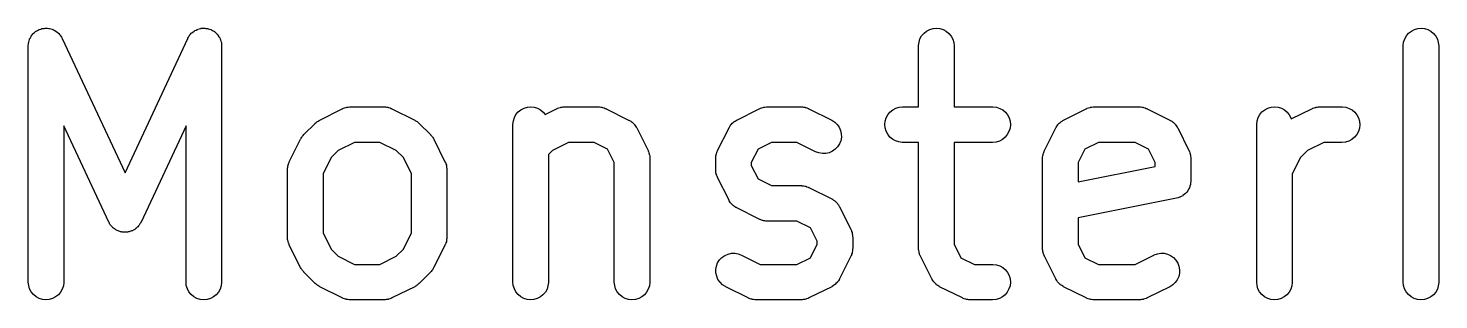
# Model space of a CAD drawing. Extents: x 107.4 to 137.1, y -83.6 to -60.4.
# Drawn here: x 110.44 to 116.4, y -79.27 to -78.12 of the extents above; entities that cross this region are included whole.
import ezdxf

# ---------------------------------------------------------------- set-up
doc = ezdxf.new("R2010")
doc.units = 0
doc.header["$MEASUREMENT"] = 0
doc.layers.add('BLACK', color=7, linetype='CONTINUOUS')

msp = doc.modelspace()

# ---------------------------------------------------------------- linework, layer by layer
at = {"layer": 'BLACK', "linetype": 'CONTINUOUS'}
for p, q in [((110.462, -78.1388), (110.466, -78.1353)), ((110.466, -78.1353), (110.47, -78.1316)), ((110.47, -78.1316), (110.472, -78.1307)), ((110.472, -78.1307), (110.473, -78.1296)), ((110.473, -78.1296), (110.478, -78.127)), ((110.478, -78.127), (110.483, -78.1242)), ((110.483, -78.1242), (110.485, -78.1236)), ((110.485, -78.1236), (110.486, -78.1228)), ((110.486, -78.1228), (110.492, -78.1213)), ((110.492, -78.1213), (110.497, -78.1194)), ((110.497, -78.1194), (110.499, -78.1192)), ((110.499, -78.1192), (110.5, -78.1187)), ((110.5, -78.1187), (110.506, -78.1182)), ((110.506, -78.1182), (110.511, -78.1174)), ((110.511, -78.1174), (110.513, -78.1175)), ((110.513, -78.1175), (110.515, -78.1174)), ((110.515, -78.1174), (110.52, -78.118)), ((110.52, -78.118), (110.526, -78.1183)), ((110.526, -78.1183), (110.528, -78.1187)), ((110.528, -78.1187), (110.529, -78.1189)), ((110.529, -78.1189), (110.535, -78.1206)), ((110.535, -78.1206), (110.54, -78.122)), ((110.54, -78.122), (110.542, -78.1227)), ((110.542, -78.1227), (110.543, -78.1232)), ((110.543, -78.1232), (110.548, -78.1259)), ((110.548, -78.1259), (110.553, -78.1284)), ((110.553, -78.1284), (110.555, -78.1294)), ((110.555, -78.1294), (110.556, -78.1302)), ((110.556, -78.1302), (110.561, -78.1338)), ((110.561, -78.1338), (110.565, -78.1372)), ((111.131, -78.1365), (111.136, -78.1331)), ((111.136, -78.1331), (111.14, -78.1296)), ((111.14, -78.1296), (111.141, -78.1288)), ((111.141, -78.1288), (111.143, -78.1278)), ((111.143, -78.1278), (111.148, -78.1254)), ((111.148, -78.1254), (111.153, -78.1228)), ((111.153, -78.1228), (111.155, -78.1224)), ((111.155, -78.1224), (111.156, -78.1216)), ((111.156, -78.1216), (111.162, -78.1203)), ((111.162, -78.1203), (111.167, -78.1187)), ((111.167, -78.1187), (111.169, -78.1186)), ((111.169, -78.1186), (111.17, -78.1181)), ((111.17, -78.1181), (111.176, -78.1179)), ((111.176, -78.1179), (111.181, -78.1174)), ((111.181, -78.1174), (111.183, -78.1176)), ((111.183, -78.1176), (111.185, -78.1175)), ((111.185, -78.1175), (111.19, -78.1183)), ((111.19, -78.1183), (111.196, -78.1189)), ((111.196, -78.1189), (111.198, -78.1194)), ((111.198, -78.1194), (111.199, -78.1197)), ((111.199, -78.1197), (111.205, -78.1216)), ((111.205, -78.1216), (111.21, -78.1232)), ((111.21, -78.1232), (111.212, -78.1241)), ((111.212, -78.1241), (111.213, -78.1246)), ((111.213, -78.1246), (111.218, -78.1275)), ((111.218, -78.1275), (111.223, -78.1302)), ((111.223, -78.1302), (111.224, -78.1313)), ((111.224, -78.1313), (111.226, -78.1322)), ((111.226, -78.1322), (111.23, -78.136)), ((114.224, -78.1388), (114.235, -78.1296)), ((114.235, -78.1296), (114.248, -78.1228)), ((114.248, -78.1228), (114.262, -78.1187)), ((114.262, -78.1187), (114.277, -78.1174)), ((114.277, -78.1174), (114.291, -78.1189)), ((114.291, -78.1189), (114.305, -78.1232)), ((114.305, -78.1232), (114.318, -78.1302)), ((114.318, -78.1302), (114.329, -78.1395)), ((116.271, -78.1388), (116.283, -78.1296)), ((116.283, -78.1296), (116.296, -78.1228)), ((116.296, -78.1228), (116.31, -78.1187)), ((116.31, -78.1187), (116.324, -78.1174)), ((116.324, -78.1174), (116.339, -78.1189)), ((116.339, -78.1189), (116.353, -78.1232)), ((116.353, -78.1232), (116.366, -78.1302)), ((116.366, -78.1302), (116.377, -78.1395)), ((110.439, -78.1913), (110.44, -78.1858)), ((110.439, -78.1924), (110.439, -78.1913)), ((110.439, -79.1924), (110.439, -78.1924)), ((110.44, -78.1802), (110.441, -78.1785)), ((110.44, -78.1858), (110.44, -78.1802)), ((110.441, -78.1768), (110.443, -78.1714)), ((110.441, -78.1785), (110.441, -78.1768)), ((110.443, -78.1714), (110.444, -78.166)), ((110.444, -78.166), (110.445, -78.1645)), ((110.445, -78.1628), (110.448, -78.1579)), ((110.445, -78.1645), (110.445, -78.1628)), ((110.448, -78.1579), (110.451, -78.1529)), ((110.451, -78.1529), (110.452, -78.1515)), ((110.452, -78.15), (110.456, -78.1457)), ((110.452, -78.1515), (110.452, -78.15)), ((110.456, -78.1457), (110.459, -78.1412)), ((110.459, -78.1412), (110.461, -78.1401)), ((110.461, -78.1401), (110.462, -78.1388)), ((110.565, -78.1372), (110.566, -78.1384)), ((110.566, -78.1384), (110.568, -78.1395)), ((110.568, -78.1395), (110.571, -78.1439)), ((110.571, -78.1439), (110.575, -78.1481)), ((110.575, -78.1481), (110.576, -78.1495)), ((110.576, -78.1495), (110.577, -78.1509)), ((110.577, -78.1509), (110.579, -78.1558)), ((110.579, -78.1558), (110.582, -78.1607)), ((110.582, -78.1607), (110.848, -78.7293)), ((110.848, -78.7293), (111.113, -78.1607)), ((111.113, -78.1597), (111.116, -78.1549)), ((111.113, -78.1607), (111.113, -78.1597)), ((111.116, -78.1549), (111.119, -78.15)), ((111.119, -78.15), (111.12, -78.1487)), ((111.12, -78.1487), (111.121, -78.1472)), ((111.121, -78.1472), (111.125, -78.1431)), ((111.125, -78.1431), (111.128, -78.1388)), ((111.128, -78.1388), (111.13, -78.1377)), ((111.13, -78.1377), (111.131, -78.1365)), ((111.23, -78.136), (111.234, -78.1395)), ((111.234, -78.1395), (111.235, -78.1409)), ((111.235, -78.1409), (111.237, -78.142)), ((111.237, -78.142), (111.24, -78.1465)), ((111.24, -78.1465), (111.243, -78.1509)), ((111.243, -78.1509), (111.244, -78.1524)), ((111.244, -78.1524), (111.245, -78.1538)), ((111.245, -78.1538), (111.248, -78.1589)), ((111.248, -78.1589), (111.25, -78.1638)), ((111.25, -78.1638), (111.251, -78.1654)), ((111.251, -78.1654), (111.252, -78.167)), ((111.252, -78.167), (111.253, -78.1724)), ((111.253, -78.1724), (111.255, -78.1778)), ((111.255, -78.1778), (111.255, -78.1795)), ((111.255, -78.1795), (111.255, -78.1812)), ((111.255, -78.1812), (111.255, -78.1868)), ((111.255, -78.1868), (111.256, -78.1924)), ((111.256, -78.1924), (111.256, -79.1924)), ((114.201, -78.1913), (114.203, -78.1768)), ((114.201, -78.1924), (114.201, -78.1913)), ((114.201, -78.4507), (114.201, -78.1924)), ((114.203, -78.1768), (114.207, -78.1628)), ((114.207, -78.1628), (114.214, -78.15)), ((114.214, -78.15), (114.224, -78.1388)), ((114.329, -78.1395), (114.339, -78.1509)), ((114.339, -78.1509), (114.346, -78.1638)), ((114.346, -78.1638), (114.35, -78.1778)), ((114.35, -78.1778), (114.351, -78.1924)), ((114.351, -78.1924), (114.351, -78.4507)), ((116.249, -78.1913), (116.25, -78.1768)), ((116.249, -78.1924), (116.249, -78.1913)), ((116.249, -79.1924), (116.249, -78.1924)), ((116.25, -78.1768), (116.255, -78.1628)), ((116.255, -78.1628), (116.262, -78.15)), ((116.262, -78.15), (116.271, -78.1388)), ((116.377, -78.1395), (116.386, -78.1509)), ((116.386, -78.1509), (116.393, -78.1638)), ((116.393, -78.1638), (116.397, -78.1778)), ((116.397, -78.1778), (116.399, -78.1924)), ((116.399, -78.1924), (116.399, -79.1924)), ((111.671, -78.5063), (111.766, -78.4586)), ((111.766, -78.4586), (111.767, -78.4582)), ((111.767, -78.4582), (111.769, -78.4574)), ((111.769, -78.4574), (111.771, -78.4564)), ((111.771, -78.4564), (111.776, -78.4549)), ((111.776, -78.4549), (111.781, -78.4531)), ((111.781, -78.4531), (111.783, -78.4528)), ((111.783, -78.4528), (111.785, -78.4521)), ((111.785, -78.4521), (111.791, -78.4516)), ((111.791, -78.4516), (111.796, -78.4508)), ((111.796, -78.4508), (111.798, -78.4509)), ((111.798, -78.4509), (111.8, -78.4507)), ((111.8, -78.4507), (111.943, -78.4507)), ((111.943, -78.4507), (111.944, -78.4507)), ((111.944, -78.4507), (111.946, -78.451)), ((111.946, -78.451), (111.948, -78.4509)), ((111.948, -78.4509), (111.953, -78.4518)), ((111.953, -78.4518), (111.958, -78.4524)), ((111.958, -78.4524), (111.961, -78.453)), ((111.961, -78.453), (111.963, -78.4534)), ((111.963, -78.4534), (111.968, -78.4552)), ((111.968, -78.4552), (111.972, -78.4568)), ((111.972, -78.4568), (111.974, -78.4578)), ((111.974, -78.4578), (111.976, -78.4586)), ((111.976, -78.4586), (112.072, -78.5063)), ((112.493, -78.4962), (112.5, -78.4833)), ((112.5, -78.4833), (112.509, -78.4721)), ((112.509, -78.4721), (112.521, -78.463)), ((112.521, -78.463), (112.534, -78.4562)), ((112.534, -78.4562), (112.548, -78.452)), ((112.548, -78.452), (112.562, -78.4507)), ((112.562, -78.4507), (112.577, -78.4522)), ((112.577, -78.4522), (112.591, -78.4566)), ((112.591, -78.4566), (112.604, -78.4635)), ((112.604, -78.4635), (112.615, -78.4729)), ((112.615, -78.4729), (112.623, -78.4827)), ((112.623, -78.4827), (112.671, -78.4586)), ((112.671, -78.4586), (112.672, -78.4582)), ((112.672, -78.4582), (112.674, -78.4574)), ((112.674, -78.4574), (112.676, -78.4564)), ((112.676, -78.4564), (112.681, -78.4549)), ((112.681, -78.4549), (112.686, -78.4531)), ((112.686, -78.4531), (112.688, -78.4528)), ((112.688, -78.4528), (112.69, -78.4521)), ((112.69, -78.4521), (112.695, -78.4516)), ((112.695, -78.4516), (112.7, -78.4508)), ((112.7, -78.4508), (112.703, -78.4509)), ((112.703, -78.4509), (112.705, -78.4507)), ((112.705, -78.4507), (112.848, -78.4507)), ((112.848, -78.4507), (112.849, -78.4507)), ((112.849, -78.4507), (112.851, -78.451)), ((112.851, -78.451), (112.853, -78.4509)), ((112.853, -78.4509), (112.858, -78.4518)), ((112.858, -78.4518), (112.863, -78.4524)), ((112.863, -78.4524), (112.865, -78.453)), ((112.865, -78.453), (112.867, -78.4534)), ((112.867, -78.4534), (112.872, -78.4552)), ((112.872, -78.4552), (112.877, -78.4568)), ((112.877, -78.4568), (112.879, -78.4578)), ((112.879, -78.4578), (112.881, -78.4586)), ((112.881, -78.4586), (112.976, -78.5063)), ((113.433, -78.5063), (113.528, -78.4586)), ((113.528, -78.4586), (113.529, -78.4582)), ((113.529, -78.4582), (113.531, -78.4574)), ((113.531, -78.4574), (113.533, -78.4564)), ((113.533, -78.4564), (113.538, -78.4549)), ((113.538, -78.4549), (113.543, -78.4531)), ((113.543, -78.4531), (113.545, -78.4528)), ((113.545, -78.4528), (113.547, -78.4521)), ((113.547, -78.4521), (113.552, -78.4516)), ((113.552, -78.4516), (113.558, -78.4508)), ((113.558, -78.4508), (113.56, -78.4509)), ((113.56, -78.4509), (113.562, -78.4507)), ((113.562, -78.4507), (113.705, -78.4507)), ((113.705, -78.4507), (113.706, -78.4507)), ((113.706, -78.4507), (113.708, -78.451)), ((113.708, -78.451), (113.71, -78.4509)), ((113.71, -78.4509), (113.715, -78.4518)), ((113.715, -78.4518), (113.72, -78.4524)), ((113.72, -78.4524), (113.722, -78.453)), ((113.722, -78.453), (113.725, -78.4534)), ((113.725, -78.4534), (113.729, -78.4552)), ((113.729, -78.4552), (113.734, -78.4568)), ((113.734, -78.4568), (113.736, -78.4578)), ((113.736, -78.4578), (113.738, -78.4586)), ((113.738, -78.4586), (113.834, -78.5063)), ((114.064, -78.4967), (114.071, -78.4838)), ((114.071, -78.4838), (114.08, -78.4725)), ((114.08, -78.4725), (114.092, -78.4632)), ((114.092, -78.4632), (114.105, -78.4564)), ((114.105, -78.4564), (114.119, -78.4521)), ((114.119, -78.4521), (114.133, -78.4507)), ((114.133, -78.4507), (114.201, -78.4507)), ((114.351, -78.4507), (114.514, -78.4507)), ((114.514, -78.4507), (114.515, -78.4507)), ((114.515, -78.4507), (114.53, -78.4524)), ((114.53, -78.4524), (114.544, -78.4568)), ((114.544, -78.4568), (114.557, -78.4638)), ((114.557, -78.4638), (114.568, -78.4732)), ((114.568, -78.4732), (114.577, -78.4846)), ((114.577, -78.4846), (114.584, -78.4976)), ((114.814, -78.5063), (114.909, -78.4586)), ((114.909, -78.4586), (114.91, -78.4582)), ((114.91, -78.4582), (114.912, -78.4574)), ((114.912, -78.4574), (114.914, -78.4564)), ((114.914, -78.4564), (114.919, -78.4549)), ((114.919, -78.4549), (114.924, -78.4531)), ((114.924, -78.4531), (114.926, -78.4528)), ((114.926, -78.4528), (114.928, -78.4521)), ((114.928, -78.4521), (114.933, -78.4516)), ((114.933, -78.4516), (114.938, -78.4508)), ((114.938, -78.4508), (114.941, -78.4509)), ((114.941, -78.4509), (114.943, -78.4507)), ((114.943, -78.4507), (115.133, -78.4507)), ((115.133, -78.4507), (115.134, -78.4507)), ((115.134, -78.4507), (115.137, -78.451)), ((115.137, -78.451), (115.139, -78.4509)), ((115.139, -78.4509), (115.144, -78.4518)), ((115.144, -78.4518), (115.149, -78.4524)), ((115.149, -78.4524), (115.151, -78.453)), ((115.151, -78.453), (115.153, -78.4534)), ((115.153, -78.4534), (115.158, -78.4552)), ((115.158, -78.4552), (115.163, -78.4568)), ((115.163, -78.4568), (115.165, -78.4578)), ((115.165, -78.4578), (115.167, -78.4586)), ((115.167, -78.4586), (115.262, -78.5063)), ((115.636, -78.4962), (115.643, -78.4833)), ((115.643, -78.4833), (115.652, -78.4721)), ((115.652, -78.4721), (115.664, -78.463)), ((115.664, -78.463), (115.677, -78.4562)), ((115.677, -78.4562), (115.691, -78.452)), ((115.691, -78.452), (115.705, -78.4507)), ((115.705, -78.4507), (115.72, -78.4522)), ((115.72, -78.4522), (115.734, -78.4566)), ((115.734, -78.4566), (115.747, -78.4635)), ((115.747, -78.4635), (115.758, -78.4729)), ((115.758, -78.4729), (115.767, -78.4842)), ((115.767, -78.4842), (115.774, -78.4971)), ((115.775, -78.5017), (115.862, -78.4586)), ((115.862, -78.4586), (115.863, -78.4582)), ((115.863, -78.4582), (115.865, -78.4574)), ((115.865, -78.4574), (115.867, -78.4564)), ((115.867, -78.4564), (115.872, -78.4549)), ((115.872, -78.4549), (115.876, -78.4531)), ((115.876, -78.4531), (115.879, -78.4528)), ((115.879, -78.4528), (115.881, -78.4521)), ((115.881, -78.4521), (115.886, -78.4516)), ((115.886, -78.4516), (115.891, -78.4508)), ((115.891, -78.4508), (115.893, -78.4509)), ((115.893, -78.4509), (115.895, -78.4507)), ((115.895, -78.4507), (115.99, -78.4507)), ((115.99, -78.4507), (115.992, -78.4507)), ((115.992, -78.4507), (116.006, -78.4524)), ((116.006, -78.4524), (116.02, -78.4568)), ((116.02, -78.4568), (116.033, -78.4638)), ((116.033, -78.4638), (116.044, -78.4732)), ((116.044, -78.4732), (116.053, -78.4846)), ((116.053, -78.4846), (116.06, -78.4976)), ((110.78, -78.9384), (110.589, -78.5304)), ((110.589, -78.5304), (110.589, -79.1924)), ((111.106, -78.5304), (110.916, -78.9384)), ((111.106, -79.1924), (111.106, -78.5304)), ((111.604, -78.5679), (111.652, -78.5203)), ((111.652, -78.5196), (111.656, -78.5169)), ((111.652, -78.5203), (111.652, -78.5196)), ((111.656, -78.5169), (111.659, -78.514)), ((111.659, -78.514), (111.661, -78.5124)), ((111.661, -78.5124), (111.664, -78.5104)), ((111.664, -78.5104), (111.668, -78.5085)), ((111.668, -78.5085), (111.671, -78.5063)), ((112.072, -78.5063), (112.073, -78.5067)), ((112.073, -78.5067), (112.076, -78.509)), ((112.076, -78.509), (112.08, -78.511)), ((112.08, -78.511), (112.082, -78.513)), ((112.082, -78.513), (112.085, -78.5147)), ((112.085, -78.5147), (112.088, -78.5176)), ((112.088, -78.5176), (112.091, -78.5203)), ((112.091, -78.5203), (112.139, -78.5679)), ((112.487, -78.5247), (112.489, -78.5101)), ((112.487, -78.5257), (112.487, -78.5247)), ((112.487, -79.1924), (112.487, -78.5257)), ((112.489, -78.5101), (112.493, -78.4962)), ((112.976, -78.5063), (112.977, -78.5067)), ((112.977, -78.5067), (112.979, -78.5076)), ((112.979, -78.5076), (112.98, -78.5083)), ((112.98, -78.5083), (112.985, -78.5116)), ((112.985, -78.5116), (112.99, -78.5147)), ((112.99, -78.5147), (112.991, -78.5158)), ((112.991, -78.5158), (112.992, -78.5168)), ((112.992, -78.5168), (112.996, -78.5209)), ((112.996, -78.5209), (113, -78.5249)), ((113, -78.5249), (113.001, -78.5262)), ((113.001, -78.5262), (113.002, -78.5274)), ((113.002, -78.5274), (113.005, -78.5322)), ((113.005, -78.5322), (113.008, -78.5369)), ((113.008, -78.5369), (113.009, -78.5384)), ((113.009, -78.5384), (113.01, -78.5398)), ((113.01, -78.5398), (113.058, -78.635)), ((113.352, -78.635), (113.4, -78.5398)), ((113.4, -78.5389), (113.401, -78.5375)), ((113.4, -78.5398), (113.4, -78.5389)), ((113.401, -78.5375), (113.402, -78.536)), ((113.402, -78.536), (113.405, -78.5314)), ((113.405, -78.5314), (113.408, -78.5266)), ((113.408, -78.5266), (113.409, -78.5254)), ((113.409, -78.5254), (113.41, -78.5241)), ((113.41, -78.5241), (113.414, -78.5202)), ((113.414, -78.5202), (113.418, -78.5161)), ((113.418, -78.5161), (113.42, -78.5152)), ((113.42, -78.5152), (113.421, -78.514)), ((113.421, -78.514), (113.426, -78.511)), ((113.426, -78.511), (113.43, -78.5078)), ((113.43, -78.5078), (113.432, -78.5071)), ((113.432, -78.5071), (113.433, -78.5063)), ((113.834, -78.5063), (113.834, -78.5067)), ((113.834, -78.5067), (113.847, -78.5147)), ((113.847, -78.5147), (113.857, -78.5249)), ((113.857, -78.5249), (113.866, -78.5369)), ((113.866, -78.5369), (113.871, -78.5504)), ((113.871, -78.5504), (113.874, -78.5647)), ((114.058, -78.5252), (114.06, -78.5106)), ((114.06, -78.5398), (114.058, -78.5252)), ((114.06, -78.5106), (114.064, -78.4967)), ((114.064, -78.5538), (114.06, -78.5398)), ((114.588, -78.5408), (114.583, -78.5548)), ((114.584, -78.4976), (114.588, -78.5117)), ((114.588, -78.5117), (114.589, -78.5262)), ((114.589, -78.5262), (114.588, -78.5408)), ((114.733, -78.635), (114.781, -78.5398)), ((114.781, -78.5389), (114.782, -78.5375)), ((114.781, -78.5398), (114.781, -78.5389)), ((114.782, -78.5375), (114.783, -78.536)), ((114.783, -78.536), (114.786, -78.5314)), ((114.786, -78.5314), (114.789, -78.5266)), ((114.789, -78.5266), (114.79, -78.5254)), ((114.79, -78.5254), (114.791, -78.5241)), ((114.791, -78.5241), (114.795, -78.5202)), ((114.795, -78.5202), (114.799, -78.5161)), ((114.799, -78.5161), (114.801, -78.5152)), ((114.801, -78.5152), (114.802, -78.514)), ((114.802, -78.514), (114.807, -78.511)), ((114.807, -78.511), (114.811, -78.5078)), ((114.811, -78.5078), (114.813, -78.5071)), ((114.813, -78.5071), (114.814, -78.5063)), ((115.262, -78.5063), (115.263, -78.5067)), ((115.263, -78.5067), (115.264, -78.5076)), ((115.264, -78.5076), (115.266, -78.5083)), ((115.266, -78.5083), (115.271, -78.5116)), ((115.271, -78.5116), (115.275, -78.5147)), ((115.275, -78.5147), (115.276, -78.5158)), ((115.276, -78.5158), (115.278, -78.5168)), ((115.278, -78.5168), (115.282, -78.5209)), ((115.282, -78.5209), (115.286, -78.5249)), ((115.286, -78.5249), (115.287, -78.5262)), ((115.287, -78.5262), (115.288, -78.5274)), ((115.288, -78.5274), (115.291, -78.5322)), ((115.291, -78.5322), (115.294, -78.5369)), ((115.294, -78.5369), (115.295, -78.5384)), ((115.295, -78.5384), (115.296, -78.5398)), ((115.296, -78.5398), (115.343, -78.635)), ((115.63, -78.5247), (115.631, -78.5101)), ((115.63, -78.5257), (115.63, -78.5247)), ((115.63, -79.1924), (115.63, -78.5257)), ((115.631, -78.5101), (115.636, -78.4962)), ((115.774, -78.4971), (115.775, -78.5017)), ((116.06, -78.4976), (116.064, -78.5117)), ((116.064, -78.5408), (116.06, -78.5548)), ((116.064, -78.5117), (116.065, -78.5262)), ((116.065, -78.5262), (116.064, -78.5408)), ((111.542, -78.6826), (111.59, -78.5874)), ((111.59, -78.5874), (111.591, -78.5865)), ((111.591, -78.5865), (111.593, -78.5829)), ((111.593, -78.5829), (111.595, -78.5792)), ((111.595, -78.5792), (111.597, -78.5768)), ((111.597, -78.5768), (111.598, -78.5742)), ((111.598, -78.5742), (111.601, -78.5712)), ((111.601, -78.5712), (111.604, -78.5679)), ((111.818, -78.6007), (111.749, -78.635)), ((111.925, -78.6007), (111.818, -78.6007)), ((111.994, -78.635), (111.925, -78.6007)), ((112.139, -78.5679), (112.139, -78.5687)), ((112.139, -78.5687), (112.142, -78.572)), ((112.142, -78.572), (112.145, -78.575)), ((112.145, -78.575), (112.147, -78.5777)), ((112.147, -78.5777), (112.149, -78.5801)), ((112.149, -78.5801), (112.151, -78.5838)), ((112.151, -78.5838), (112.153, -78.5874)), ((112.153, -78.5874), (112.2, -78.6826)), ((112.722, -78.6007), (112.654, -78.635)), ((112.83, -78.6007), (112.722, -78.6007)), ((112.887, -78.6292), (112.83, -78.6007)), ((113.58, -78.6007), (113.523, -78.6292)), ((113.687, -78.6007), (113.58, -78.6007)), ((113.766, -78.6404), (113.687, -78.6007)), ((113.867, -78.6073), (113.859, -78.6197)), ((113.872, -78.5937), (113.867, -78.6073)), ((113.875, -78.5793), (113.872, -78.5937)), ((113.874, -78.5647), (113.875, -78.5793)), ((114.071, -78.5668), (114.064, -78.5538)), ((114.08, -78.5782), (114.071, -78.5668)), ((114.091, -78.5876), (114.08, -78.5782)), ((114.104, -78.5946), (114.091, -78.5876)), ((114.118, -78.5991), (114.104, -78.5946)), ((114.132, -78.6007), (114.118, -78.5991)), ((114.133, -78.6007), (114.132, -78.6007)), ((114.201, -78.6007), (114.133, -78.6007)), ((114.201, -79.0495), (114.201, -78.6007)), ((114.514, -78.6007), (114.351, -78.6007)), ((114.351, -78.6007), (114.351, -79.0318)), ((114.529, -78.5993), (114.514, -78.6007)), ((114.543, -78.5951), (114.529, -78.5993)), ((114.556, -78.5882), (114.543, -78.5951)), ((114.567, -78.5789), (114.556, -78.5882)), ((114.576, -78.5677), (114.567, -78.5789)), ((114.583, -78.5548), (114.576, -78.5677)), ((114.961, -78.6007), (114.904, -78.6292)), ((115.116, -78.6007), (114.961, -78.6007)), ((115.173, -78.6292), (115.116, -78.6007)), ((115.913, -78.6007), (115.844, -78.635)), ((115.99, -78.6007), (115.913, -78.6007)), ((116.005, -78.5993), (115.99, -78.6007)), ((116.019, -78.5951), (116.005, -78.5993)), ((116.032, -78.5882), (116.019, -78.5951)), ((116.043, -78.5789), (116.032, -78.5882)), ((116.053, -78.5677), (116.043, -78.5789)), ((116.06, -78.5548), (116.053, -78.5677)), ((111.719, -78.6654), (111.685, -78.7339)), ((111.749, -78.635), (111.719, -78.6654)), ((112.024, -78.6654), (111.994, -78.635)), ((112.058, -78.7339), (112.024, -78.6654)), ((112.654, -78.635), (112.637, -78.652)), ((112.637, -78.652), (112.637, -79.1924)), ((112.915, -78.6863), (112.887, -78.6292)), ((113.058, -78.635), (113.058, -78.636)), ((113.058, -78.636), (113.059, -78.638)), ((113.059, -78.638), (113.06, -78.64)), ((113.06, -78.64), (113.061, -78.6449)), ((113.061, -78.6449), (113.063, -78.6497)), ((113.063, -78.6497), (113.063, -78.6519)), ((113.063, -78.6519), (113.064, -78.654)), ((113.064, -78.654), (113.065, -78.6591)), ((113.065, -78.6591), (113.065, -78.6642)), ((113.065, -78.6642), (113.065, -78.6664)), ((113.065, -78.6664), (113.065, -78.6686)), ((113.065, -78.6686), (113.065, -79.1924)), ((113.344, -78.6631), (113.345, -78.6581)), ((113.344, -78.6653), (113.344, -78.6631)), ((113.344, -78.6675), (113.344, -78.6653)), ((113.344, -78.6686), (113.344, -78.6675)), ((113.344, -78.7162), (113.344, -78.6686)), ((113.345, -78.6581), (113.346, -78.653)), ((113.346, -78.6509), (113.347, -78.6487)), ((113.346, -78.653), (113.346, -78.6509)), ((113.347, -78.6487), (113.349, -78.6439)), ((113.349, -78.6439), (113.35, -78.639)), ((113.35, -78.639), (113.351, -78.6371)), ((113.351, -78.6371), (113.352, -78.635)), ((113.523, -78.6292), (113.494, -78.6863)), ((113.78, -78.6457), (113.766, -78.6404)), ((113.795, -78.6481), (113.78, -78.6457)), ((113.809, -78.6478), (113.795, -78.6481)), ((113.823, -78.6446), (113.809, -78.6478)), ((113.837, -78.6387), (113.823, -78.6446)), ((113.849, -78.6302), (113.837, -78.6387)), ((113.859, -78.6197), (113.849, -78.6302)), ((114.725, -78.6631), (114.726, -78.6581)), ((114.725, -78.6653), (114.725, -78.6631)), ((114.725, -78.6675), (114.725, -78.6653)), ((114.725, -78.6686), (114.725, -78.6675)), ((114.725, -79.0495), (114.725, -78.6686)), ((114.726, -78.6581), (114.727, -78.653)), ((114.727, -78.6509), (114.728, -78.6487)), ((114.727, -78.653), (114.727, -78.6509)), ((114.728, -78.6487), (114.73, -78.6439)), ((114.73, -78.6439), (114.731, -78.639)), ((114.731, -78.639), (114.732, -78.6371)), ((114.732, -78.6371), (114.733, -78.635)), ((114.904, -78.6292), (114.875, -78.6863)), ((115.201, -78.6863), (115.173, -78.6292)), ((115.343, -78.635), (115.344, -78.636)), ((115.344, -78.636), (115.344, -78.638)), ((115.344, -78.638), (115.346, -78.64)), ((115.346, -78.64), (115.347, -78.6449)), ((115.347, -78.6449), (115.349, -78.6497)), ((115.349, -78.6497), (115.349, -78.6519)), ((115.349, -78.6519), (115.35, -78.654)), ((115.35, -78.654), (115.35, -78.6591)), ((115.35, -78.6591), (115.351, -78.6642)), ((115.351, -78.6642), (115.351, -78.6664)), ((115.351, -78.6664), (115.351, -78.6686)), ((115.351, -78.6686), (115.351, -78.7638)), ((115.814, -78.6654), (115.78, -78.7339)), ((115.844, -78.635), (115.814, -78.6654)), ((111.535, -78.7107), (111.536, -78.7057)), ((111.535, -78.7129), (111.535, -78.7107)), ((111.535, -78.7151), (111.535, -78.7129)), ((111.535, -78.7162), (111.535, -78.7151)), ((111.535, -79.0019), (111.535, -78.7162)), ((111.536, -78.7006), (111.537, -78.6985)), ((111.536, -78.7057), (111.536, -78.7006)), ((111.537, -78.6963), (111.539, -78.6915)), ((111.537, -78.6985), (111.537, -78.6963)), ((111.539, -78.6915), (111.541, -78.6866)), ((111.541, -78.6866), (111.542, -78.6847)), ((111.542, -78.6847), (111.542, -78.6826)), ((112.2, -78.6826), (112.201, -78.6836)), ((112.201, -78.6836), (112.202, -78.6857)), ((112.202, -78.6857), (112.203, -78.6876)), ((112.203, -78.6876), (112.204, -78.6925)), ((112.204, -78.6925), (112.206, -78.6973)), ((112.206, -78.6973), (112.206, -78.6995)), ((112.206, -78.6995), (112.207, -78.7016)), ((112.207, -78.7016), (112.207, -78.7067)), ((112.207, -78.7067), (112.208, -78.7118)), ((112.208, -78.7118), (112.208, -78.714)), ((112.208, -78.714), (112.208, -78.7162)), ((112.208, -78.7162), (112.208, -79.0019)), ((112.915, -79.1924), (112.915, -78.6863)), ((113.344, -78.7184), (113.344, -78.7162)), ((113.344, -78.7206), (113.344, -78.7184)), ((113.345, -78.7257), (113.344, -78.7206)), ((113.345, -78.7308), (113.345, -78.7257)), ((113.346, -78.7329), (113.345, -78.7308)), ((113.494, -78.6863), (113.494, -78.6985)), ((113.494, -78.6985), (113.523, -78.7555)), ((114.875, -78.6863), (114.875, -78.7676)), ((114.875, -78.7676), (115.201, -78.7023)), ((115.201, -78.7023), (115.201, -78.6863)), ((111.685, -78.7339), (111.685, -78.9842)), ((112.058, -78.9842), (112.058, -78.7339)), ((113.346, -78.7351), (113.346, -78.7329)), ((113.348, -78.7399), (113.346, -78.7351)), ((113.35, -78.7448), (113.348, -78.7399)), ((113.351, -78.7467), (113.35, -78.7448)), ((113.352, -78.7488), (113.351, -78.7467)), ((113.352, -78.7497), (113.352, -78.7488)), ((113.4, -78.845), (113.352, -78.7497)), ((113.523, -78.7555), (113.58, -78.784)), ((113.58, -78.784), (113.705, -78.784)), ((113.705, -78.784), (113.706, -78.7841)), ((113.706, -78.7841), (113.708, -78.7843)), ((113.708, -78.7843), (113.71, -78.7842)), ((113.71, -78.7842), (113.715, -78.7851)), ((113.715, -78.7851), (113.72, -78.7857)), ((113.72, -78.7857), (113.722, -78.7864)), ((113.722, -78.7864), (113.725, -78.7867)), ((113.725, -78.7867), (113.729, -78.7886)), ((113.729, -78.7886), (113.734, -78.7901)), ((113.734, -78.7901), (113.736, -78.7912)), ((113.736, -78.7912), (113.738, -78.792)), ((115.347, -78.7861), (115.345, -78.7927)), ((115.35, -78.7794), (115.347, -78.7861)), ((115.351, -78.7649), (115.35, -78.7718)), ((115.35, -78.7718), (115.35, -78.7787)), ((115.35, -78.7787), (115.35, -78.7791)), ((115.35, -78.7791), (115.35, -78.7794)), ((115.351, -78.7638), (115.351, -78.7642)), ((115.351, -78.7642), (115.351, -78.7642)), ((115.351, -78.7642), (115.351, -78.7642)), ((115.351, -78.7642), (115.351, -78.7649)), ((115.78, -78.7339), (115.78, -79.1924)), ((113.4, -78.8463), (113.4, -78.845)), ((113.401, -78.8478), (113.4, -78.8463)), ((113.404, -78.8525), (113.401, -78.8478)), ((113.738, -78.792), (113.834, -78.8396)), ((113.834, -78.8396), (113.834, -78.8401)), ((113.834, -78.8401), (113.836, -78.8409)), ((113.836, -78.8409), (113.837, -78.8416)), ((113.837, -78.8416), (113.842, -78.8449)), ((113.842, -78.8449), (113.847, -78.848)), ((113.847, -78.848), (113.848, -78.8492)), ((113.848, -78.8492), (113.849, -78.8501)), ((113.849, -78.8501), (113.853, -78.8543)), ((115.291, -78.8374), (114.875, -78.9205)), ((115.298, -78.8353), (115.291, -78.8374)), ((115.304, -78.8333), (115.298, -78.8353)), ((115.305, -78.8332), (115.304, -78.8333)), ((115.311, -78.8298), (115.305, -78.8331)), ((115.305, -78.8331), (115.305, -78.8332)), ((115.317, -78.8266), (115.311, -78.8298)), ((115.318, -78.8264), (115.317, -78.8266)), ((115.323, -78.8218), (115.318, -78.8262)), ((115.318, -78.8262), (115.318, -78.8264)), ((115.329, -78.8174), (115.323, -78.8218)), ((115.334, -78.8116), (115.329, -78.8169)), ((115.329, -78.8169), (115.329, -78.8171)), ((115.329, -78.8171), (115.329, -78.8174)), ((115.338, -78.8062), (115.334, -78.8116)), ((115.342, -78.7995), (115.338, -78.8056)), ((115.338, -78.8056), (115.338, -78.8059)), ((115.338, -78.8059), (115.338, -78.8062)), ((115.345, -78.7934), (115.342, -78.7995)), ((115.345, -78.7927), (115.345, -78.793)), ((115.345, -78.793), (115.345, -78.7934)), ((113.407, -78.8574), (113.404, -78.8525)), ((113.408, -78.8585), (113.407, -78.8574)), ((113.409, -78.8599), (113.408, -78.8585)), ((113.414, -78.8638), (113.409, -78.8599)), ((113.417, -78.868), (113.414, -78.8638)), ((113.419, -78.8689), (113.417, -78.868)), ((113.42, -78.8701), (113.419, -78.8689)), ((113.425, -78.8732), (113.42, -78.8701)), ((113.429, -78.8765), (113.425, -78.8732)), ((113.431, -78.8772), (113.429, -78.8765)), ((113.432, -78.878), (113.431, -78.8772)), ((113.433, -78.8785), (113.432, -78.878)), ((113.528, -78.9261), (113.433, -78.8785)), ((113.853, -78.8543), (113.857, -78.8582)), ((113.857, -78.8582), (113.858, -78.8596)), ((113.858, -78.8596), (113.859, -78.8607)), ((113.859, -78.8607), (113.862, -78.8656)), ((113.862, -78.8656), (113.866, -78.8703)), ((113.866, -78.8703), (113.866, -78.8718)), ((113.866, -78.8718), (113.867, -78.8731)), ((113.867, -78.8731), (113.915, -78.9684)), ((110.782, -78.9417), (110.78, -78.9384)), ((110.783, -78.9453), (110.782, -78.9417)), ((110.785, -78.948), (110.783, -78.9453)), ((110.787, -78.951), (110.785, -78.948)), ((110.79, -78.9539), (110.787, -78.951)), ((110.792, -78.957), (110.79, -78.9539)), ((110.795, -78.9593), (110.792, -78.957)), ((110.797, -78.9619), (110.795, -78.9593)), ((110.8, -78.9642), (110.797, -78.9619)), ((110.803, -78.9669), (110.8, -78.9642)), ((110.806, -78.9686), (110.803, -78.9669)), ((110.809, -78.9707), (110.806, -78.9686)), ((110.889, -78.9692), (110.886, -78.9712)), ((110.892, -78.9675), (110.889, -78.9692)), ((110.894, -78.9649), (110.892, -78.9675)), ((110.898, -78.9626), (110.894, -78.9649)), ((110.9, -78.9601), (110.898, -78.9626)), ((110.902, -78.9578), (110.9, -78.9601)), ((110.905, -78.9547), (110.902, -78.9578)), ((110.908, -78.9518), (110.905, -78.9547)), ((110.909, -78.9489), (110.908, -78.9518)), ((110.911, -78.9462), (110.909, -78.9489)), ((110.913, -78.9427), (110.911, -78.9462)), ((110.915, -78.9393), (110.913, -78.9427)), ((110.916, -78.9384), (110.915, -78.9393)), ((113.53, -78.9269), (113.528, -78.9261)), ((113.532, -78.928), (113.53, -78.9269)), ((113.537, -78.9295), (113.532, -78.928)), ((113.542, -78.9314), (113.537, -78.9295)), ((113.544, -78.9317), (113.542, -78.9314)), ((113.546, -78.9324), (113.544, -78.9317)), ((113.551, -78.933), (113.546, -78.9324)), ((113.556, -78.9338), (113.551, -78.933)), ((113.559, -78.9338), (113.556, -78.9338)), ((113.561, -78.934), (113.559, -78.9338)), ((113.562, -78.934), (113.561, -78.934)), ((113.687, -78.934), (113.562, -78.934)), ((113.744, -78.9626), (113.687, -78.934)), ((113.773, -79.0196), (113.744, -78.9626)), ((113.915, -78.9684), (113.915, -78.9693)), ((113.915, -78.9693), (113.916, -78.9714)), ((114.875, -78.9205), (114.875, -79.0318)), ((110.812, -78.9724), (110.809, -78.9707)), ((110.815, -78.9744), (110.812, -78.9724)), ((110.819, -78.9756), (110.815, -78.9744)), ((110.822, -78.9771), (110.819, -78.9756)), ((110.826, -78.978), (110.822, -78.9771)), ((110.829, -78.9794), (110.826, -78.978)), ((110.833, -78.9799), (110.829, -78.9794)), ((110.836, -78.9807), (110.833, -78.9799)), ((110.84, -78.981), (110.836, -78.9807)), ((110.844, -78.9816), (110.84, -78.981)), ((110.847, -78.9814), (110.844, -78.9816)), ((110.851, -78.9816), (110.847, -78.9814)), ((110.854, -78.9811), (110.851, -78.9816)), ((110.858, -78.9809), (110.854, -78.9811)), ((110.862, -78.9801), (110.858, -78.9809)), ((110.865, -78.9796), (110.862, -78.9801)), ((110.869, -78.9783), (110.865, -78.9796)), ((110.873, -78.9774), (110.869, -78.9783)), ((110.876, -78.976), (110.873, -78.9774)), ((110.879, -78.9748), (110.876, -78.976)), ((110.882, -78.9729), (110.879, -78.9748)), ((110.886, -78.9712), (110.882, -78.9729)), ((111.535, -79.0041), (111.535, -79.0019)), ((111.535, -79.0063), (111.535, -79.0041)), ((111.535, -79.0114), (111.535, -79.0063)), ((111.536, -79.0165), (111.535, -79.0114)), ((111.537, -79.0186), (111.536, -79.0165)), ((111.537, -79.0208), (111.537, -79.0186)), ((111.539, -79.0256), (111.537, -79.0208)), ((111.54, -79.0305), (111.539, -79.0256)), ((111.685, -78.9842), (111.719, -79.0527)), ((112.024, -79.0527), (112.058, -78.9842)), ((112.204, -79.0266), (112.202, -79.0314)), ((112.206, -79.0218), (112.204, -79.0266)), ((112.207, -79.0175), (112.206, -79.0196)), ((112.206, -79.0196), (112.206, -79.0218)), ((112.208, -79.0074), (112.207, -79.0124)), ((112.207, -79.0124), (112.207, -79.0175)), ((112.208, -79.0019), (112.208, -79.003)), ((112.208, -79.003), (112.208, -79.0051)), ((112.208, -79.0051), (112.208, -79.0074)), ((113.773, -79.0318), (113.773, -79.0196)), ((113.916, -78.9714), (113.917, -78.9733)), ((113.917, -78.9733), (113.918, -78.9782)), ((113.918, -78.9782), (113.92, -78.983)), ((113.92, -78.983), (113.921, -78.9852)), ((113.921, -78.9852), (113.921, -78.9873)), ((113.921, -78.9873), (113.922, -78.9924)), ((113.922, -78.9924), (113.922, -78.9975)), ((113.922, -78.9975), (113.922, -78.9997)), ((113.922, -78.9997), (113.923, -79.0019)), ((113.923, -79.0019), (113.923, -79.0495)), ((111.541, -79.0324), (111.54, -79.0305)), ((111.542, -79.0345), (111.541, -79.0324)), ((111.542, -79.0354), (111.542, -79.0345)), ((111.59, -79.1307), (111.542, -79.0354)), ((111.719, -79.0527), (111.749, -79.0831)), ((111.749, -79.0831), (111.818, -79.1174)), ((111.925, -79.1174), (111.994, -79.0831)), ((111.994, -79.0831), (112.024, -79.0527)), ((112.2, -79.0354), (112.153, -79.1307)), ((112.201, -79.0334), (112.2, -79.0354)), ((112.202, -79.0314), (112.201, -79.0334)), ((113.36, -79.0984), (113.37, -79.0878)), ((113.37, -79.0878), (113.382, -79.0794)), ((113.382, -79.0794), (113.396, -79.0735)), ((113.396, -79.0735), (113.41, -79.0703)), ((113.41, -79.0703), (113.424, -79.07)), ((113.424, -79.07), (113.439, -79.0724)), ((113.439, -79.0724), (113.453, -79.0777)), ((113.453, -79.0777), (113.532, -79.1174)), ((113.687, -79.1174), (113.744, -79.0889)), ((113.744, -79.0889), (113.773, -79.0318)), ((113.915, -79.0831), (113.867, -79.1783)), ((113.917, -79.0791), (113.915, -79.081)), ((113.915, -79.081), (113.915, -79.0831)), ((113.918, -79.0742), (113.917, -79.0791)), ((113.92, -79.0694), (113.918, -79.0742)), ((113.921, -79.0651), (113.92, -79.0672)), ((113.92, -79.0672), (113.92, -79.0694)), ((113.922, -79.06), (113.921, -79.0651)), ((113.923, -79.0506), (113.922, -79.0528)), ((113.922, -79.0528), (113.922, -79.055)), ((113.922, -79.055), (113.922, -79.06)), ((113.923, -79.0495), (113.923, -79.0506)), ((114.201, -79.0517), (114.201, -79.0495)), ((114.201, -79.0539), (114.201, -79.0517)), ((114.202, -79.059), (114.201, -79.0539)), ((114.203, -79.0641), (114.202, -79.059)), ((114.203, -79.0662), (114.203, -79.0641)), ((114.204, -79.0684), (114.203, -79.0662)), ((114.205, -79.0732), (114.204, -79.0684)), ((114.207, -79.0781), (114.205, -79.0732)), ((114.208, -79.0801), (114.207, -79.0781)), ((114.209, -79.0821), (114.208, -79.0801)), ((114.209, -79.0831), (114.209, -79.0821)), ((114.257, -79.1783), (114.209, -79.0831)), ((114.351, -79.0318), (114.38, -79.0889)), ((114.38, -79.0889), (114.437, -79.1174)), ((114.725, -79.0517), (114.725, -79.0495)), ((114.725, -79.0539), (114.725, -79.0517)), ((114.726, -79.059), (114.725, -79.0539)), ((114.726, -79.0641), (114.726, -79.059)), ((114.727, -79.0662), (114.726, -79.0641)), ((114.727, -79.0684), (114.727, -79.0662)), ((114.729, -79.0732), (114.727, -79.0684)), ((114.731, -79.0781), (114.729, -79.0732)), ((114.732, -79.0801), (114.731, -79.0781)), ((114.732, -79.0821), (114.732, -79.0801)), ((114.733, -79.0831), (114.732, -79.0821)), ((114.781, -79.1783), (114.733, -79.0831)), ((114.875, -79.0318), (114.904, -79.0889)), ((114.904, -79.0889), (114.961, -79.1174)), ((115.116, -79.1174), (115.195, -79.0777)), ((115.195, -79.0777), (115.196, -79.0772)), ((115.196, -79.0772), (115.21, -79.0722)), ((115.21, -79.0722), (115.224, -79.0699)), ((115.224, -79.0699), (115.239, -79.0705)), ((115.239, -79.0705), (115.253, -79.0739)), ((115.253, -79.0739), (115.266, -79.08)), ((115.266, -79.08), (115.278, -79.0885)), ((115.278, -79.0885), (115.288, -79.0992)), ((111.592, -79.1343), (111.59, -79.1307)), ((111.594, -79.138), (111.592, -79.1343)), ((111.596, -79.1404), (111.594, -79.138)), ((111.598, -79.1431), (111.596, -79.1404)), ((111.601, -79.1461), (111.598, -79.1431)), ((111.603, -79.1494), (111.601, -79.1461)), ((111.818, -79.1174), (111.925, -79.1174)), ((112.141, -79.1469), (112.139, -79.1502)), ((112.144, -79.1439), (112.141, -79.1469)), ((112.146, -79.1413), (112.144, -79.1439)), ((112.148, -79.1389), (112.146, -79.1413)), ((112.15, -79.1352), (112.148, -79.1389)), ((112.152, -79.1316), (112.15, -79.1352)), ((112.153, -79.1307), (112.152, -79.1316)), ((113.344, -79.1388), (113.347, -79.1244)), ((113.345, -79.1534), (113.344, -79.1388)), ((113.347, -79.1244), (113.352, -79.1108)), ((113.352, -79.1108), (113.36, -79.0984)), ((113.532, -79.1174), (113.687, -79.1174)), ((114.437, -79.1174), (114.514, -79.1174)), ((114.514, -79.1174), (114.515, -79.1174)), ((114.515, -79.1174), (114.53, -79.119)), ((114.53, -79.119), (114.544, -79.1234)), ((114.544, -79.1234), (114.557, -79.1305)), ((114.557, -79.1305), (114.568, -79.1399)), ((114.568, -79.1399), (114.577, -79.1513)), ((114.961, -79.1174), (115.116, -79.1174)), ((115.288, -79.0992), (115.296, -79.1117)), ((115.296, -79.1117), (115.301, -79.1254)), ((115.301, -79.1254), (115.303, -79.1398)), ((115.303, -79.1398), (115.303, -79.1545)), ((110.441, -79.2069), (110.439, -79.1924)), ((110.445, -79.221), (110.441, -79.2069)), ((110.588, -79.208), (110.583, -79.2219)), ((110.589, -79.1934), (110.588, -79.208)), ((110.589, -79.1924), (110.589, -79.1934)), ((111.107, -79.2069), (111.106, -79.1924)), ((111.112, -79.221), (111.107, -79.2069)), ((111.254, -79.208), (111.25, -79.2219)), ((111.256, -79.1934), (111.254, -79.208)), ((111.256, -79.1924), (111.256, -79.1934)), ((111.604, -79.1502), (111.603, -79.1494)), ((111.652, -79.1978), (111.604, -79.1502)), ((111.655, -79.2005), (111.652, -79.1978)), ((111.658, -79.2034), (111.655, -79.2005)), ((111.661, -79.2051), (111.658, -79.2034)), ((111.663, -79.2071), (111.661, -79.2051)), ((111.667, -79.2091), (111.663, -79.2071)), ((112.079, -79.2077), (112.075, -79.2096)), ((112.081, -79.2057), (112.079, -79.2077)), ((112.084, -79.2041), (112.081, -79.2057)), ((112.087, -79.2012), (112.084, -79.2041)), ((112.09, -79.1985), (112.087, -79.2012)), ((112.091, -79.1978), (112.09, -79.1985)), ((112.139, -79.1502), (112.091, -79.1978)), ((112.488, -79.2069), (112.487, -79.1924)), ((112.493, -79.221), (112.488, -79.2069)), ((112.635, -79.208), (112.631, -79.2219)), ((112.637, -79.1934), (112.635, -79.208)), ((112.637, -79.1924), (112.637, -79.1934)), ((112.917, -79.2069), (112.915, -79.1924)), ((112.921, -79.221), (112.917, -79.2069)), ((113.064, -79.208), (113.059, -79.2219)), ((113.065, -79.1934), (113.064, -79.208)), ((113.065, -79.1924), (113.065, -79.1934)), ((113.348, -79.1677), (113.345, -79.1534)), ((113.353, -79.1812), (113.348, -79.1677)), ((113.362, -79.1932), (113.353, -79.1812)), ((113.372, -79.2034), (113.362, -79.1932)), ((113.385, -79.2114), (113.372, -79.2034)), ((113.841, -79.2071), (113.836, -79.2103)), ((113.846, -79.2041), (113.841, -79.2071)), ((113.847, -79.2029), (113.846, -79.2041)), ((113.848, -79.202), (113.847, -79.2029)), ((113.852, -79.1979), (113.848, -79.202)), ((113.857, -79.194), (113.852, -79.1979)), ((113.858, -79.1927), (113.857, -79.194)), ((113.859, -79.1915), (113.858, -79.1927)), ((113.862, -79.1867), (113.859, -79.1915)), ((113.865, -79.1821), (113.862, -79.1867)), ((113.866, -79.1806), (113.865, -79.1821)), ((113.867, -79.1792), (113.866, -79.1806)), ((113.867, -79.1783), (113.867, -79.1792)), ((114.258, -79.1797), (114.257, -79.1783)), ((114.258, -79.1812), (114.258, -79.1797)), ((114.261, -79.1859), (114.258, -79.1812)), ((114.265, -79.1907), (114.261, -79.1859)), ((114.266, -79.1919), (114.265, -79.1907)), ((114.267, -79.1932), (114.266, -79.1919)), ((114.271, -79.1972), (114.267, -79.1932)), ((114.275, -79.2013), (114.271, -79.1972)), ((114.276, -79.2023), (114.275, -79.2013)), ((114.277, -79.2034), (114.276, -79.2023)), ((114.282, -79.2065), (114.277, -79.2034)), ((114.286, -79.2098), (114.282, -79.2065)), ((114.577, -79.1513), (114.584, -79.1643)), ((114.588, -79.2075), (114.583, -79.2214)), ((114.584, -79.1643), (114.588, -79.1783)), ((114.588, -79.1783), (114.589, -79.1929)), ((114.589, -79.1929), (114.588, -79.2075)), ((114.781, -79.1797), (114.781, -79.1783)), ((114.782, -79.1812), (114.781, -79.1797)), ((114.785, -79.1859), (114.782, -79.1812)), ((114.788, -79.1907), (114.785, -79.1859)), ((114.789, -79.1919), (114.788, -79.1907)), ((114.79, -79.1932), (114.789, -79.1919)), ((114.794, -79.1972), (114.79, -79.1932)), ((114.798, -79.2013), (114.794, -79.1972)), ((114.8, -79.2023), (114.798, -79.2013)), ((114.801, -79.2034), (114.8, -79.2023)), ((114.806, -79.2065), (114.801, -79.2034)), ((114.81, -79.2098), (114.806, -79.2065)), ((115.275, -79.2041), (115.262, -79.2118)), ((115.285, -79.194), (115.275, -79.2041)), ((115.294, -79.1821), (115.285, -79.194)), ((115.3, -79.1687), (115.294, -79.1821)), ((115.303, -79.1545), (115.3, -79.1687)), ((115.631, -79.2069), (115.63, -79.1924)), ((115.635, -79.221), (115.631, -79.2069)), ((115.778, -79.208), (115.774, -79.2219)), ((115.78, -79.1934), (115.778, -79.208)), ((115.78, -79.1924), (115.78, -79.1934)), ((116.25, -79.2069), (116.249, -79.1924)), ((116.254, -79.221), (116.25, -79.2069)), ((116.397, -79.208), (116.393, -79.2219)), ((116.399, -79.1934), (116.397, -79.208)), ((116.399, -79.1924), (116.399, -79.1934)), ((110.452, -79.2339), (110.445, -79.221)), ((110.461, -79.2452), (110.452, -79.2339)), ((110.472, -79.2546), (110.461, -79.2452)), ((110.485, -79.2615), (110.472, -79.2546)), ((110.499, -79.2658), (110.485, -79.2615)), ((110.514, -79.2674), (110.499, -79.2658)), ((110.528, -79.2661), (110.514, -79.2674)), ((110.542, -79.2619), (110.528, -79.2661)), ((110.555, -79.2551), (110.542, -79.2619)), ((110.567, -79.246), (110.555, -79.2551)), ((110.576, -79.2348), (110.567, -79.246)), ((110.583, -79.2219), (110.576, -79.2348)), ((111.118, -79.2339), (111.112, -79.221)), ((111.128, -79.2452), (111.118, -79.2339)), ((111.139, -79.2546), (111.128, -79.2452)), ((111.152, -79.2615), (111.139, -79.2546)), ((111.166, -79.2658), (111.152, -79.2615)), ((111.18, -79.2674), (111.166, -79.2658)), ((111.195, -79.2661), (111.18, -79.2674)), ((111.209, -79.2619), (111.195, -79.2661)), ((111.222, -79.2551), (111.209, -79.2619)), ((111.233, -79.246), (111.222, -79.2551)), ((111.243, -79.2348), (111.233, -79.246)), ((111.25, -79.2219), (111.243, -79.2348)), ((111.67, -79.2114), (111.667, -79.2091)), ((111.671, -79.2118), (111.67, -79.2114)), ((111.766, -79.2595), (111.671, -79.2118)), ((111.769, -79.2603), (111.766, -79.2595)), ((111.77, -79.2613), (111.769, -79.2603)), ((111.775, -79.2629), (111.77, -79.2613)), ((111.78, -79.2647), (111.775, -79.2629)), ((111.782, -79.2651), (111.78, -79.2647)), ((111.784, -79.2657), (111.782, -79.2651)), ((111.789, -79.2663), (111.784, -79.2657)), ((111.795, -79.2672), (111.789, -79.2663)), ((111.797, -79.2671), (111.795, -79.2672)), ((111.799, -79.2674), (111.797, -79.2671)), ((111.8, -79.2674), (111.799, -79.2674)), ((111.943, -79.2674), (111.8, -79.2674)), ((111.945, -79.2672), (111.943, -79.2674)), ((111.947, -79.2673), (111.945, -79.2672)), ((111.952, -79.2665), (111.947, -79.2673)), ((111.957, -79.266), (111.952, -79.2665)), ((111.96, -79.2653), (111.957, -79.266)), ((111.962, -79.265), (111.96, -79.2653)), ((111.967, -79.2632), (111.962, -79.265)), ((111.971, -79.2617), (111.967, -79.2632)), ((111.973, -79.2607), (111.971, -79.2617)), ((111.975, -79.2599), (111.973, -79.2607)), ((111.976, -79.2595), (111.975, -79.2599)), ((112.072, -79.2118), (111.976, -79.2595)), ((112.075, -79.2096), (112.072, -79.2118)), ((112.499, -79.2339), (112.493, -79.221)), ((112.509, -79.2452), (112.499, -79.2339)), ((112.52, -79.2546), (112.509, -79.2452)), ((112.533, -79.2615), (112.52, -79.2546)), ((112.547, -79.2658), (112.533, -79.2615)), ((112.561, -79.2674), (112.547, -79.2658)), ((112.576, -79.2661), (112.561, -79.2674)), ((112.59, -79.2619), (112.576, -79.2661)), ((112.603, -79.2551), (112.59, -79.2619)), ((112.614, -79.246), (112.603, -79.2551)), ((112.624, -79.2348), (112.614, -79.246)), ((112.631, -79.2219), (112.624, -79.2348)), ((112.928, -79.2339), (112.921, -79.221)), ((112.937, -79.2452), (112.928, -79.2339)), ((112.949, -79.2546), (112.937, -79.2452)), ((112.961, -79.2615), (112.949, -79.2546)), ((112.975, -79.2658), (112.961, -79.2615)), ((112.99, -79.2674), (112.975, -79.2658)), ((113.005, -79.2661), (112.99, -79.2674)), ((113.019, -79.2619), (113.005, -79.2661)), ((113.032, -79.2551), (113.019, -79.2619)), ((113.043, -79.246), (113.032, -79.2551)), ((113.052, -79.2348), (113.043, -79.246)), ((113.059, -79.2219), (113.052, -79.2348)), ((113.386, -79.2118), (113.385, -79.2114)), ((113.481, -79.2595), (113.386, -79.2118)), ((113.483, -79.2603), (113.481, -79.2595)), ((113.485, -79.2613), (113.483, -79.2603)), ((113.49, -79.2629), (113.485, -79.2613)), ((113.494, -79.2647), (113.49, -79.2629)), ((113.497, -79.2651), (113.494, -79.2647)), ((113.499, -79.2657), (113.497, -79.2651)), ((113.504, -79.2663), (113.499, -79.2657)), ((113.509, -79.2672), (113.504, -79.2663)), ((113.511, -79.2671), (113.509, -79.2672)), ((113.513, -79.2674), (113.511, -79.2671)), ((113.514, -79.2674), (113.513, -79.2674)), ((113.705, -79.2674), (113.514, -79.2674)), ((113.707, -79.2672), (113.705, -79.2674)), ((113.709, -79.2673), (113.707, -79.2672)), ((113.714, -79.2665), (113.709, -79.2673)), ((113.719, -79.266), (113.714, -79.2665)), ((113.721, -79.2653), (113.719, -79.266)), ((113.724, -79.265), (113.721, -79.2653)), ((113.728, -79.2632), (113.724, -79.265)), ((113.733, -79.2617), (113.728, -79.2632)), ((113.735, -79.2607), (113.733, -79.2617)), ((113.737, -79.2599), (113.735, -79.2607)), ((113.738, -79.2595), (113.737, -79.2599)), ((113.834, -79.2118), (113.738, -79.2595)), ((113.835, -79.211), (113.834, -79.2118)), ((113.836, -79.2103), (113.835, -79.211)), ((114.288, -79.2105), (114.286, -79.2098)), ((114.289, -79.2114), (114.288, -79.2105)), ((114.29, -79.2118), (114.289, -79.2114)), ((114.386, -79.2595), (114.29, -79.2118)), ((114.388, -79.2603), (114.386, -79.2595)), ((114.39, -79.2613), (114.388, -79.2603)), ((114.394, -79.2629), (114.39, -79.2613)), ((114.399, -79.2647), (114.394, -79.2629)), ((114.401, -79.2651), (114.399, -79.2647)), ((114.403, -79.2657), (114.401, -79.2651)), ((114.409, -79.2663), (114.403, -79.2657)), ((114.414, -79.2672), (114.409, -79.2663)), ((114.416, -79.2671), (114.414, -79.2672)), ((114.418, -79.2674), (114.416, -79.2671)), ((114.419, -79.2674), (114.418, -79.2674)), ((114.514, -79.2674), (114.419, -79.2674)), ((114.529, -79.266), (114.514, -79.2674)), ((114.543, -79.2617), (114.529, -79.266)), ((114.556, -79.2548), (114.543, -79.2617)), ((114.567, -79.2456), (114.556, -79.2548)), ((114.576, -79.2343), (114.567, -79.2456)), ((114.583, -79.2214), (114.576, -79.2343)), ((114.812, -79.2105), (114.81, -79.2098)), ((114.813, -79.2114), (114.812, -79.2105)), ((114.814, -79.2118), (114.813, -79.2114)), ((114.909, -79.2595), (114.814, -79.2118)), ((114.911, -79.2603), (114.909, -79.2595)), ((114.913, -79.2613), (114.911, -79.2603)), ((114.918, -79.2629), (114.913, -79.2613)), ((114.923, -79.2647), (114.918, -79.2629)), ((114.925, -79.2651), (114.923, -79.2647)), ((114.927, -79.2657), (114.925, -79.2651)), ((114.932, -79.2663), (114.927, -79.2657)), ((114.937, -79.2672), (114.932, -79.2663)), ((114.94, -79.2671), (114.937, -79.2672)), ((114.942, -79.2674), (114.94, -79.2671)), ((114.943, -79.2674), (114.942, -79.2674)), ((115.133, -79.2674), (114.943, -79.2674)), ((115.136, -79.2672), (115.133, -79.2674)), ((115.138, -79.2673), (115.136, -79.2672)), ((115.143, -79.2665), (115.138, -79.2673)), ((115.148, -79.266), (115.143, -79.2665)), ((115.15, -79.2653), (115.148, -79.266)), ((115.152, -79.265), (115.15, -79.2653)), ((115.157, -79.2632), (115.152, -79.265)), ((115.162, -79.2617), (115.157, -79.2632)), ((115.164, -79.2607), (115.162, -79.2617)), ((115.166, -79.2599), (115.164, -79.2607)), ((115.167, -79.2595), (115.166, -79.2599)), ((115.262, -79.2118), (115.167, -79.2595)), ((115.642, -79.2339), (115.635, -79.221)), ((115.652, -79.2452), (115.642, -79.2339)), ((115.663, -79.2546), (115.652, -79.2452)), ((115.676, -79.2615), (115.663, -79.2546)), ((115.69, -79.2658), (115.676, -79.2615)), ((115.704, -79.2674), (115.69, -79.2658)), ((115.719, -79.2661), (115.704, -79.2674)), ((115.733, -79.2619), (115.719, -79.2661)), ((115.746, -79.2551), (115.733, -79.2619)), ((115.757, -79.246), (115.746, -79.2551)), ((115.767, -79.2348), (115.757, -79.246)), ((115.774, -79.2219), (115.767, -79.2348)), ((116.261, -79.2339), (116.254, -79.221)), ((116.271, -79.2452), (116.261, -79.2339)), ((116.282, -79.2546), (116.271, -79.2452)), ((116.295, -79.2615), (116.282, -79.2546)), ((116.309, -79.2658), (116.295, -79.2615)), ((116.323, -79.2674), (116.309, -79.2658)), ((116.338, -79.2661), (116.323, -79.2674)), ((116.352, -79.2619), (116.338, -79.2661)), ((116.365, -79.2551), (116.352, -79.2619)), ((116.376, -79.246), (116.365, -79.2551)), ((116.386, -79.2348), (116.376, -79.246)), ((116.393, -79.2219), (116.386, -79.2348))]:
    msp.add_line(p, q, dxfattribs=at)

doc.saveas('drawing.dxf')
